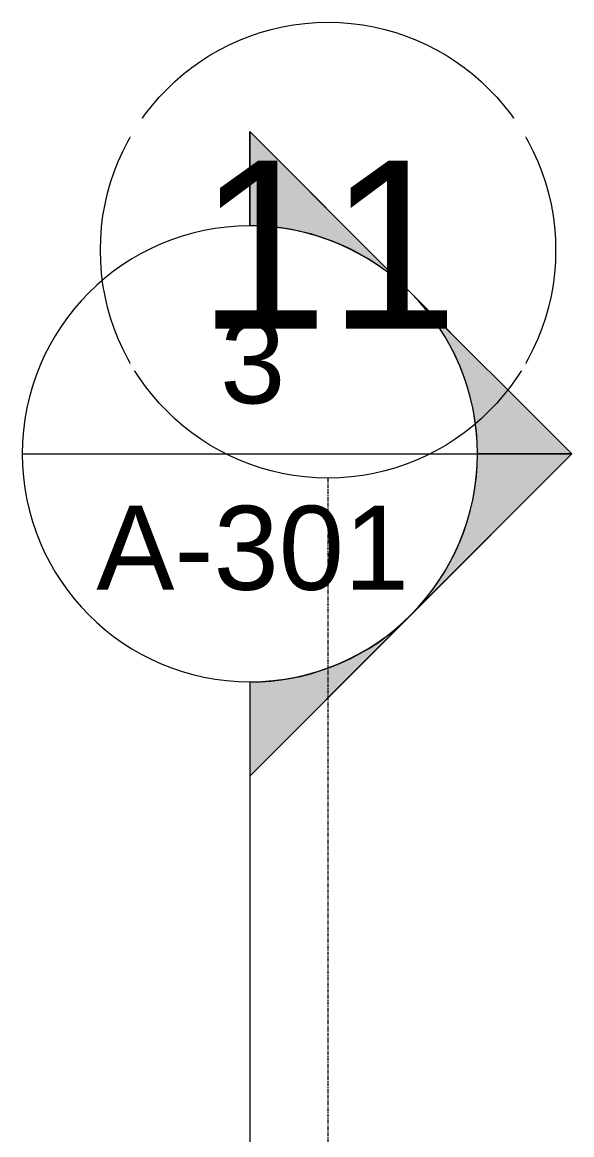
# Model space of a CAD drawing. Header units: inches. Extents: x 20426 to 92531, y -195 to 750.
# Drawn here: x 27302.2 to 27379.5, y 481.5 to 637.8 of the extents above; entities that cross this region are included whole.
import ezdxf

# ---------------------------------------------------------------- set-up
doc = ezdxf.new("R2010")
doc.units = ezdxf.units.IN
doc.header["$MEASUREMENT"] = 0
doc.linetypes.add('Grid Line 1_2_', pattern=[0.875, 0.5, -0.125, 0.125, -0.125])
for name, color, linetype, lineweight in [('G-ANNO-SYMB', 111, 'Continuous', 9), ('S-GRID', 1, 'Continuous', 9), ('S-GRID-IDEN', 1, 'Continuous', 9)]:
    doc.layers.add(name, color=color, linetype=linetype, lineweight=lineweight)
doc.styles.add('Arial_1', font='arial.ttf', dxfattribs={"height": 23.60479})
doc.styles.add('Arial_2', font='arial.ttf', dxfattribs={"height": 11.802395})

# ---------------------------------------------------------------- blocks, each defined once
blk = doc.blocks.new('Grid - Grid Head - Circle-14747-Elevation - South')
at = {"layer": 'S-GRID-IDEN'}
blk.add_circle((22796.39, 605.76), 32, dxfattribs=at)
blk = doc.blocks.new('Section - Section Head - Filled-1526-Elevation - South')
at = {"layer": 'G-ANNO-SYMB'}
h = blk.add_hatch(color=256, dxfattribs=at)
edge = h.paths.add_edge_path(flags=0)
edge.add_arc((25390.9, 577.16), 32.04, 47.9216, 90)
edge.add_line((25390.9, 609.2), (25390.9, 622.41))
edge.add_line((25390.9, 622.41), (25412.37, 600.94))
h = blk.add_hatch(color=256, dxfattribs=at)
edge = h.paths.add_edge_path(flags=0)
edge.add_line((25413.53, 599.78), (25436.15, 577.16))
edge.add_line((25436.15, 577.16), (25422.9, 577.16))
edge.add_arc((25390.9, 577.16), 32, 0, 45)
h = blk.add_hatch(color=256, dxfattribs=at)
edge = h.paths.add_edge_path(flags=0)
edge.add_arc((25390.9, 577.16), 32, 315, 360)
edge.add_line((25422.9, 577.16), (25436.15, 577.16))
edge.add_line((25436.15, 577.16), (25413.53, 554.53))
h = blk.add_hatch(color=256, dxfattribs=at)
edge = h.paths.add_edge_path(flags=0)
edge.add_line((25412.37, 553.37), (25390.9, 531.9))
edge.add_line((25390.9, 531.9), (25390.9, 545.12))
edge.add_arc((25390.9, 577.16), 32.04, 270, 312.0784)
for p, q in [((25436.15, 577.16), (25390.9, 622.41)), ((25390.9, 609.16), (25390.9, 622.41)), ((25412.37, 600.94), (25390.9, 622.41)), ((25390.9, 622.41), (25390.9, 609.2)), ((25436.15, 577.16), (25413.53, 599.78)), ((25436.15, 577.16), (25390.9, 531.9)), ((25413.53, 554.53), (25436.15, 577.16)), ((25422.9, 577.16), (25436.15, 577.16)), ((25436.15, 577.16), (25422.9, 577.16)), ((25390.9, 531.9), (25412.37, 553.37)), ((25390.9, 545.16), (25390.9, 531.9)), ((25390.9, 545.12), (25390.9, 531.9))]:
    blk.add_line(p, q, dxfattribs=at)
for radius, start, end in [(32, 90, 270), (32.04, 47.9216, 90), (32, 270, 90), (32, 0, 45), (32, 315, 360), (32.04, 270, 312.0784)]:
    blk.add_arc((25390.9, 577.16), radius, start, end, dxfattribs=at)

msp = doc.modelspace()

# ---------------------------------------------------------------- linework, layer by layer
at = {"layer": 'G-ANNO-SYMB'}
for p, q in [((27302.22, 577.16), (27366.22, 577.16)), ((27334.22, 545.16), (27334.22, -54.82))]:
    msp.add_line(p, q, dxfattribs=at)
at = {"layer": 'S-GRID', "linetype": 'Grid Line 1_2_'}
msp.add_line((27345.21, -132), (27345.21, 573.76), dxfattribs=at)

# ---------------------------------------------------------------- block references
at = {"layer": 'S-GRID-IDEN'}
msp.add_blockref('Grid - Grid Head - Circle-14747-Elevation - South', (4548.82, 0), dxfattribs=at)

# ---------------------------------------------------------------- texts
at = {"layer": 'G-ANNO-SYMB', "insert": (27334.63, 569.87), "char_height": 11.802, "width": 52.416, "attachment_point": 2, "line_spacing_factor": 0.938532, "style": 'Arial_2'}
msp.add_mtext('A-301', dxfattribs=at)

# ---------------------------------------------------------------- next in the draw order: texts
at = {"layer": 'S-GRID-IDEN', "insert": (27345.21, 618.35), "char_height": 23.605, "width": 43.776, "attachment_point": 2, "line_spacing_factor": 0.938532, "style": 'Arial_1', "bg_fill": 3, "box_fill_scale": 1.25, "bg_fill_color": 0, "bg_fill_transparency": 0}
msp.add_mtext('11', dxfattribs=at)

# ---------------------------------------------------------------- next in the draw order: block references
at = {"layer": 'G-ANNO-SYMB'}
msp.add_blockref('Section - Section Head - Filled-1526-Elevation - South', (1943.32, 0), dxfattribs=at)

# ---------------------------------------------------------------- next in the draw order: texts
at = {"layer": 'G-ANNO-SYMB', "insert": (27334.63, 596.05), "char_height": 11.8, "width": 10.944, "attachment_point": 2, "line_spacing_factor": 0.938532, "style": 'Arial_2'}
msp.add_mtext('3', dxfattribs=at)

doc.saveas('drawing.dxf')
